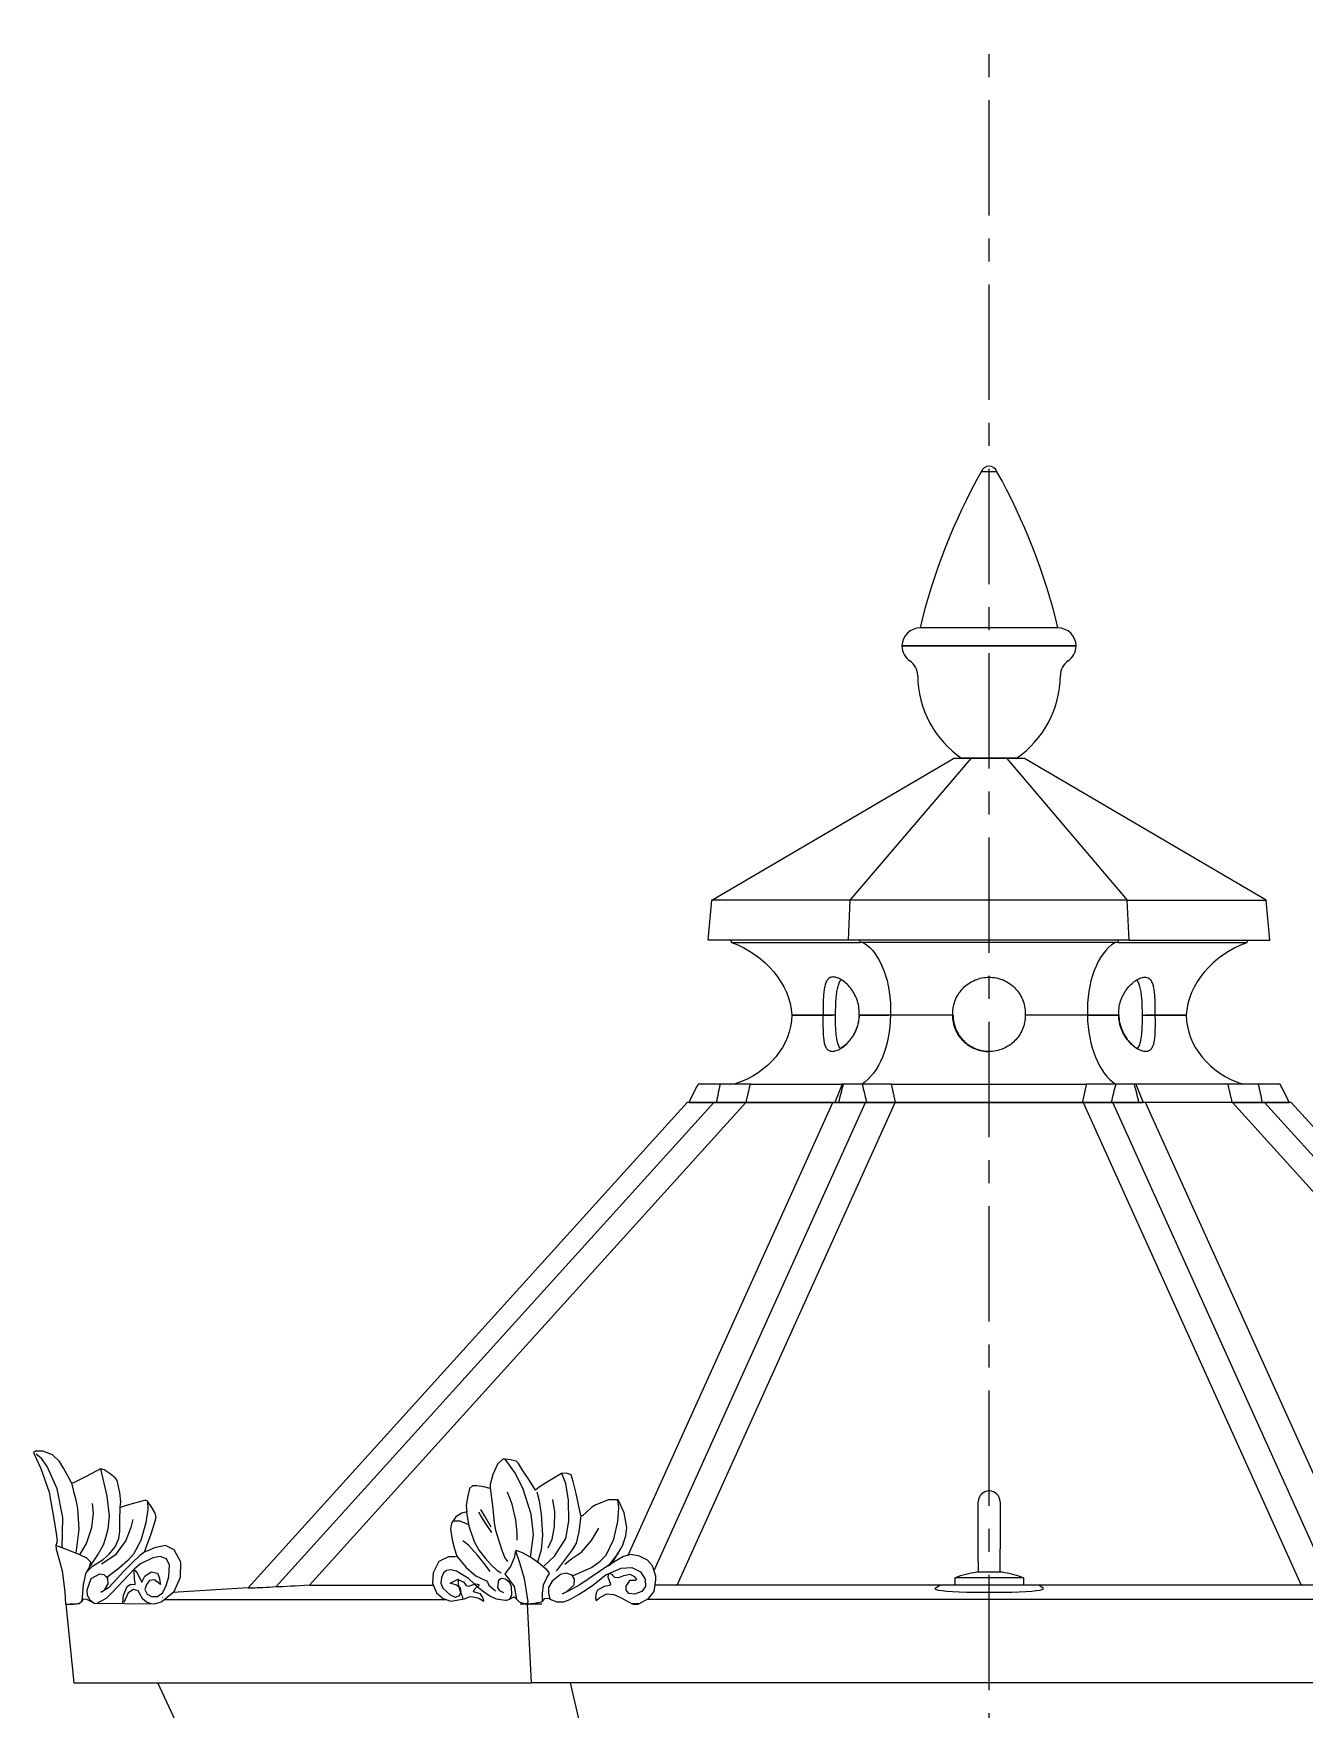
# Model space of a CAD drawing. Header units: millimetres. Extents: x 0 to 13338, y 0 to 11580.
# Drawn here: x 2555.2 to 2905.5, y 4841.3 to 5303.1 of the extents above; entities that cross this region are included whole.
import ezdxf

# ---------------------------------------------------------------- set-up
doc = ezdxf.new("R2010")
doc.units = ezdxf.units.MM
doc.linetypes.add('CENTER', pattern=[50.8, 31.75, -6.35, 6.35, -6.35])
doc.layers.add('axes', color=40, linetype='CENTER')
doc.layers.add('dwgmodels.com', color=250, linetype='Continuous')

# ---------------------------------------------------------------- blocks, each defined once
blk = doc.blocks.new('Public Light 8_side_dwgmodels.com')
at = {"color": 0, "extrusion": (-1, 6.12303e-17, 0)}
for p, q in [((-0.04, 4471.57), (-2.23, 4471.57)), ((2.15, 4471.57), (-0.04, 4471.57)), ((-0.04, 4428.52), (-19.04, 4428.52)), ((18.96, 4428.52), (-0.04, 4428.52)), ((-0.04, 4423.59), (-24.04, 4423.59)), ((-0.04, 4423.52), (-24.04, 4423.52)), ((23.96, 4423.59), (-0.04, 4423.59)), ((23.96, 4423.52), (-0.04, 4423.52)), ((-76.41, 4353.52), (-9.86, 4392.52)), ((-38.3, 4353.52), (-4.96, 4392.52)), ((-4.96, 4392.52), (-9.86, 4392.52)), ((-0.04, 4392.59), (-7.54, 4392.59)), ((-7.54, 4392.52), (-7.54, 4392.59)), ((4.86, 4392.52), (-4.96, 4392.52)), ((7.46, 4392.59), (-0.04, 4392.59)), ((4.86, 4392.52), (38.07, 4353.52)), ((9.77, 4392.52), (4.86, 4392.52)), ((7.45, 4392.52), (7.46, 4392.59)), ((76.32, 4353.52), (9.77, 4392.52)), ((-77.41, 4342.52), (-76.41, 4353.52)), ((-38.3, 4353.52), (-76.41, 4353.52)), ((-38.8, 4342.52), (-38.3, 4353.52)), ((38.07, 4353.52), (-38.3, 4353.52)), ((38.57, 4342.52), (38.07, 4353.52)), ((38.07, 4353.52), (76.32, 4353.52)), ((77.32, 4342.52), (76.32, 4353.52)), ((-38.8, 4342.52), (-77.41, 4342.52)), ((-71.26, 4342.52), (-71.05, 4341.83)), ((-71.05, 4341.83), (-35.55, 4341.83)), ((38.57, 4342.52), (-38.8, 4342.52)), ((-35.55, 4341.83), (-35.65, 4342.52)), ((35.47, 4341.83), (-35.55, 4341.83)), ((35.57, 4342.52), (35.47, 4341.83)), ((35.47, 4341.83), (70.97, 4341.83)), ((38.57, 4342.52), (77.32, 4342.52)), ((71.18, 4342.52), (70.97, 4341.83)), ((-10.03, 4321.78), (-27.75, 4321.78)), ((-10.05, 4321.78), (-27.19, 4321.78)), ((-9.95, 4321.78), (-10.05, 4321.78)), ((-10.05, 4321.78), (-10.05, 4321.78)), ((-9.95, 4321.78), (-9.95, 4321.78)), ((27.08, 4321.78), (9.95, 4321.78)), ((27.67, 4321.78), (9.95, 4321.78)), ((27.08, 4321.78), (35.67, 4321.78)), ((35.74, 4321.78), (27.67, 4321.78)), ((35.67, 4321.78), (35.74, 4321.78)), ((42.22, 4321.78), (45.69, 4321.78)), ((46.52, 4321.78), (43.06, 4321.78)), ((45.69, 4321.78), (54.27, 4321.78)), ((54.27, 4321.78), (46.52, 4321.78)), ((-74.19, 4302.78), (-80.18, 4302.78)), ((-65.83, 4302.78), (-74.19, 4302.78)), ((-65.83, 4302.78), (-40.53, 4302.78)), ((-40.53, 4302.78), (-42.55, 4297.78)), ((-40.17, 4302.78), (-40.53, 4302.78)), ((-35.01, 4302.78), (-40.17, 4302.78)), ((-26.93, 4302.78), (-35.01, 4302.78)), ((-26.93, 4302.78), (26.79, 4302.78)), ((34.86, 4302.78), (26.79, 4302.78)), ((40.01, 4302.78), (34.86, 4302.78)), ((40.38, 4302.78), (40.01, 4302.78)), ((65.82, 4302.78), (40.38, 4302.78)), ((40.38, 4302.78), (42.4, 4297.78)), ((74.18, 4302.78), (65.82, 4302.78)), ((80.18, 4302.78), (74.18, 4302.78)), ((-204.21, 4164.01), (-83.27, 4297.77)), ((-196.56, 4164.34), (-75.9, 4297.77)), ((-187.32, 4164.77), (-67.06, 4297.77)), ((-99.51, 4172.95), (-43.08, 4297.77)), ((-92.38, 4168.77), (-34.06, 4297.77)), ((-86, 4164.77), (-25.87, 4297.77)), ((-83.07, 4297.77), (-83.27, 4297.77)), ((-75.9, 4297.77), (-83.07, 4297.77)), ((-82.71, 4297.78), (-75.22, 4297.78)), ((-75.9, 4297.77), (-75.9, 4297.77)), ((-67.06, 4297.77), (-75.9, 4297.77)), ((-75.22, 4297.78), (-67.02, 4297.78)), ((-43.08, 4297.77), (-67.06, 4297.77)), ((-67.02, 4297.78), (-42.55, 4297.78)), ((-42.18, 4297.77), (-43.08, 4297.77)), ((-42.55, 4297.78), (-41.43, 4297.78)), ((-40.89, 4297.77), (-42.18, 4297.77)), ((-41.43, 4297.78), (-33.78, 4297.78)), ((-34.06, 4297.77), (-40.89, 4297.77)), ((-25.87, 4297.77), (-34.06, 4297.77)), ((-34.06, 4297.77), (-34.06, 4297.77)), ((-33.78, 4297.78), (-25.83, 4297.78)), ((25.87, 4297.77), (-25.87, 4297.77)), ((-25.83, 4297.78), (25.69, 4297.78)), ((25.69, 4297.78), (33.63, 4297.78)), ((34.05, 4297.77), (25.87, 4297.77)), ((25.87, 4297.77), (86, 4164.77)), ((33.63, 4297.78), (41.27, 4297.78)), ((92.37, 4168.77), (34.05, 4297.77)), ((40.89, 4297.77), (34.05, 4297.77)), ((42.18, 4297.77), (40.89, 4297.77)), ((41.27, 4297.78), (42.4, 4297.78)), ((43.07, 4297.77), (42.18, 4297.77)), ((67, 4297.78), (42.4, 4297.78)), ((67.06, 4297.77), (43.07, 4297.77)), ((99.51, 4172.95), (43.07, 4297.77)), ((67, 4297.78), (75.2, 4297.78)), ((75.9, 4297.77), (67.06, 4297.77)), ((67.06, 4297.77), (187.32, 4164.77)), ((75.2, 4297.78), (82.71, 4297.78)), ((83.07, 4297.77), (75.9, 4297.77)), ((196.55, 4164.34), (75.9, 4297.77)), ((83.27, 4297.77), (83.07, 4297.77)), ((204.21, 4164.01), (83.27, 4297.77)), ((-3, 4174.7), (-3, 4187.72)), ((3, 4187.72), (3, 4174.7)), ((-3, 4171.23), (-3, 4174.7)), ((-3, 4171.23), (-3, 4168.28)), ((3, 4171.23), (3, 4174.7)), ((3, 4168.28), (3, 4171.23)), ((0, 4166.77), (-9.5, 4166.77)), ((-9.5, 4166.77), (-9.5, 4164.77)), ((0, 4168.28), (-3.53, 4168.28)), ((3.53, 4168.28), (0, 4168.28)), ((9.5, 4166.77), (0, 4166.77)), ((9.5, 4166.77), (9.5, 4164.77)), ((-204.21, 4164.01), (-225.04, 4162.67)), ((-204.21, 4164.01), (-204.02, 4164.01)), ((-204.02, 4164.01), (-203.01, 4164.01)), ((-187.32, 4164.77), (-153.24, 4164.77)), ((-13.64, 4164.77), (-92.09, 4164.77)), ((-14.88, 4163.9), (-13.64, 4164.77)), ((13.64, 4164.77), (-13.64, 4164.77)), ((-6.22, 4162.77), (6.22, 4162.77)), ((14.88, 4163.9), (13.64, 4164.77)), ((92.08, 4164.77), (13.64, 4164.77)), ((-254.61, 4159.51), (-252.58, 4159.51)), ((-254.49, 4159.51), (-252.3, 4137.77)), ((-252.58, 4159.51), (-252.5, 4159.51)), ((-227.38, 4160.77), (-149.79, 4160.77)), ((-126.15, 4137.77), (-127.24, 4159.51)), ((94.37, 4160.77), (-94.37, 4160.77)), ((-252.3, 4137.77), (-126.15, 4137.77)), ((-222.38, 4123.17), (-229.1, 4137.77)), ((126.15, 4137.77), (-126.15, 4137.77)), ((-115.45, 4137.77), (-112.09, 4123.17))]:
    blk.add_line(p, q, dxfattribs=at)
at = {"color": 0, "extrusion": (0.999999, -0.00141, 0)}
for p, q in [((-45.8, 4321.84), (-54.38, 4321.85)), ((-54.38, 4321.85), (-46.63, 4321.84)), ((-46.63, 4321.84), (-43.17, 4321.84)), ((-42.33, 4321.84), (-45.8, 4321.84)), ((-35.78, 4321.83), (-35.85, 4321.83)), ((-35.85, 4321.83), (-27.78, 4321.81)), ((-27.19, 4321.81), (-35.78, 4321.83))]:
    blk.add_line(p, q, dxfattribs=at)
at = {"color": 0}
for p, q in [((-262.82, 4201.68), (-263.4, 4201.29)), ((-263.4, 4201.29), (-262.56, 4199.48)), ((-260.87, 4201.62), (-262.82, 4201.68)), ((-261.2, 4199.61), (-262.69, 4200.84)), ((-262.56, 4199.48), (-261.39, 4196.88)), ((-259.64, 4197.46), (-261.2, 4199.61)), ((-258.21, 4200.65), (-260.87, 4201.62)), ((-256.26, 4198.83), (-258.21, 4200.65)), ((-255.16, 4197.01), (-256.26, 4198.83)), ((-134.06, 4199.44), (-135.55, 4198.08)), ((-133.41, 4199.44), (-134.06, 4199.44)), ((-130.75, 4195.74), (-133.41, 4199.44)), ((-131.92, 4199.25), (-133.41, 4199.44)), ((-130.42, 4198.86), (-131.92, 4199.25)), ((-129.71, 4198.27), (-130.42, 4198.86)), ((-261.39, 4196.88), (-259.12, 4190.39)), ((-256.91, 4191.23), (-259.64, 4197.46)), ((-253.8, 4194.48), (-255.16, 4197.01)), ((-252.95, 4192.92), (-253.8, 4194.48)), ((-248.86, 4194.67), (-251.65, 4193.31)), ((-244.97, 4196.75), (-248.86, 4194.67)), ((-244.97, 4196.75), (-243.21, 4189.22)), ((-244.9, 4196.75), (-244.97, 4196.75)), ((-243.93, 4196.49), (-244.9, 4196.75)), ((-242.3, 4195.45), (-243.93, 4196.49)), ((-240.88, 4194.28), (-242.3, 4195.45)), ((-240.36, 4193.57), (-240.88, 4194.28)), ((-136.79, 4195.22), (-137.5, 4192.5)), ((-135.55, 4198.08), (-136.79, 4195.22)), ((-128.54, 4191.46), (-130.75, 4195.74)), ((-128.67, 4196.46), (-129.71, 4198.27)), ((-126.72, 4193.6), (-128.67, 4196.46)), ((-117.89, 4195.48), (-122.05, 4193.02)), ((-117.76, 4195.48), (-117.89, 4195.48)), ((-116.53, 4195.61), (-117.76, 4195.48)), ((-116.72, 4192.76), (-117.76, 4195.48)), ((-115.23, 4195.09), (-116.53, 4195.61)), ((-114.65, 4193.27), (-115.23, 4195.09)), ((-259.12, 4190.39), (-258.6, 4187.73)), ((-255.29, 4183.38), (-256.91, 4191.23)), ((-252.95, 4192.92), (-252.37, 4190.58)), ((-252.69, 4192.79), (-252.95, 4192.92)), ((-251.65, 4193.31), (-252.69, 4192.79)), ((-252.37, 4190.58), (-251.85, 4188.57)), ((-243.21, 4189.22), (-242.56, 4183.7)), ((-239.64, 4190.26), (-240.36, 4193.57)), ((-239.38, 4187.73), (-239.64, 4190.26)), ((-143.21, 4191.33), (-143.8, 4188.92)), ((-142.37, 4192.11), (-143.21, 4191.33)), ((-141.2, 4192.11), (-142.37, 4192.11)), ((-139.32, 4191.78), (-141.2, 4192.11)), ((-137.56, 4191.33), (-139.32, 4191.78)), ((-137.5, 4192.5), (-137.56, 4191.59)), ((-137.56, 4191.59), (-136.85, 4185.87)), ((-137.56, 4191.59), (-137.56, 4191.33)), ((-131.46, 4187.04), (-132.76, 4190.35)), ((-126.2, 4184.25), (-128.54, 4191.46)), ((-125.03, 4190.87), (-126.72, 4193.6)), ((-124.06, 4191.72), (-125.03, 4190.87)), ((-124.71, 4190.42), (-124.06, 4187.95)), ((-122.05, 4193.02), (-124.06, 4191.72)), ((-115.94, 4188.15), (-116.72, 4192.76)), ((-113.8, 4190.03), (-114.65, 4193.27)), ((-112.57, 4183.93), (-113.8, 4190.03)), ((-258.6, 4187.73), (-257.76, 4182.99)), ((-251.85, 4188.57), (-251.26, 4185.84)), ((-251.26, 4185.84), (-250.94, 4180.13)), ((-247.37, 4180.65), (-246.85, 4184.61)), ((-246.85, 4184.61), (-247.11, 4187.21)), ((-239.64, 4182.53), (-239.51, 4186.17)), ((-239.51, 4186.23), (-239.38, 4187.73)), ((-238.93, 4186.3), (-239.51, 4186.17)), ((-239.51, 4186.17), (-239.51, 4186.23)), ((-237.24, 4186.82), (-238.93, 4186.3)), ((-232.56, 4188.18), (-237.24, 4186.82)), ((-231.98, 4187.86), (-232.56, 4188.18)), ((-231.92, 4185.65), (-232.43, 4181.88)), ((-231.98, 4187.86), (-231.92, 4185.65)), ((-230.81, 4186.17), (-231.98, 4187.86)), ((-229.9, 4184.54), (-230.81, 4186.17)), ((-229.58, 4183.44), (-229.9, 4184.54)), ((-145.36, 4184.57), (-147.04, 4183.54)), ((-144.25, 4184.83), (-145.36, 4184.57)), ((-144.06, 4184.83), (-144.25, 4184.83)), ((-143.8, 4188.92), (-144.12, 4186.59)), ((-144.12, 4186.59), (-143.93, 4184.96)), ((-143.93, 4184.96), (-144.06, 4184.83)), ((-144.06, 4184.83), (-143.47, 4181.46)), ((-140.16, 4184.06), (-140.62, 4184.83)), ((-138.99, 4183.73), (-140.1, 4185.55)), ((-136.85, 4185.87), (-136.4, 4181.91)), ((-130.49, 4182.63), (-131.46, 4187.04)), ((-124.06, 4187.95), (-123.48, 4184.32)), ((-119.71, 4184.9), (-120.23, 4188.34)), ((-119.78, 4180.87), (-119.71, 4184.9)), ((-115.88, 4182.37), (-115.94, 4188.15)), ((-111.08, 4184.77), (-112.11, 4183.86)), ((-109.52, 4186.2), (-111.08, 4184.77)), ((-108.41, 4186.91), (-109.52, 4186.2)), ((-104.97, 4188.28), (-108.41, 4186.91)), ((-102.38, 4188.28), (-104.97, 4188.28)), ((-102.05, 4186.07), (-102.38, 4188.28)), ((-102.25, 4188.28), (-102.38, 4188.28)), ((-102.31, 4182.24), (-102.05, 4186.07)), ((-100.62, 4184.64), (-102.25, 4188.28)), ((-99.91, 4180.61), (-100.62, 4184.64)), ((-257.76, 4182.99), (-257.17, 4178.96)), ((-255.55, 4175.06), (-255.29, 4183.38)), ((-250.94, 4180.13), (-251.72, 4173.57)), ((-248.8, 4176.17), (-247.37, 4180.65)), ((-242.89, 4180.19), (-243.54, 4177.73)), ((-242.56, 4183.7), (-242.89, 4180.19)), ((-239.58, 4179.48), (-239.64, 4182.53)), ((-236.59, 4180.65), (-237.95, 4177.08)), ((-236.01, 4182.86), (-236.59, 4180.65)), ((-232.43, 4181.88), (-233.8, 4177.08)), ((-230.94, 4178.9), (-229.97, 4182.08)), ((-229.97, 4182.08), (-229.58, 4183.44)), ((-148.21, 4181.78), (-148.47, 4180.16)), ((-148.47, 4180.16), (-148.02, 4177.24)), ((-147.04, 4183.54), (-148.21, 4181.78)), ((-147.43, 4182.43), (-145.94, 4182.43)), ((-145.94, 4182.43), (-143.47, 4181.46)), ((-143.47, 4181.46), (-143.02, 4179.9)), ((-138.99, 4182.11), (-140.16, 4184.06)), ((-137.31, 4180.74), (-138.99, 4183.73)), ((-137.11, 4179.25), (-138.99, 4182.11)), ((-136.4, 4181.91), (-136.07, 4179.9)), ((-130.1, 4179.19), (-130.49, 4182.63)), ((-125.62, 4178.73), (-126.2, 4184.25)), ((-123.48, 4184.32), (-123.09, 4178.47)), ((-120.49, 4177.43), (-119.78, 4180.87)), ((-116.72, 4177.63), (-115.88, 4182.37)), ((-112.57, 4183.93), (-113.09, 4179.38)), ((-112.11, 4183.86), (-112.57, 4183.93)), ((-109.58, 4177.04), (-107.57, 4180.48)), ((-103.48, 4177.37), (-102.31, 4182.24)), ((-100.17, 4178.28), (-99.91, 4180.61)), ((-256.91, 4176.88), (-257.24, 4175.65)), ((-255.55, 4175.06), (-257.24, 4175.65)), ((-257.24, 4175.65), (-257.17, 4174.68)), ((-257.17, 4178.96), (-256.91, 4176.88)), ((-250.61, 4173.05), (-248.8, 4176.17)), ((-244.25, 4175.78), (-245.61, 4173.38)), ((-243.54, 4177.73), (-244.25, 4175.78)), ((-242.56, 4173.25), (-240.94, 4175.32)), ((-240.94, 4175.32), (-239.9, 4177.6)), ((-237.95, 4177.08), (-240.88, 4172.99)), ((-239.9, 4177.6), (-239.58, 4179.48)), ((-233.8, 4177.08), (-235.81, 4173.31)), ((-232.76, 4174.09), (-232.18, 4175.65)), ((-232.18, 4175.65), (-230.94, 4178.9)), ((-226.98, 4175.65), (-230.1, 4175.06)), ((-224.64, 4174.48), (-226.98, 4175.65)), ((-148.02, 4177.24), (-147.37, 4174.71)), ((-143.54, 4175.74), (-145.03, 4176.98)), ((-141.07, 4172.95), (-143.54, 4175.74)), ((-143.02, 4179.9), (-141.85, 4176.59)), ((-141.85, 4176.59), (-140.55, 4174.25)), ((-136.07, 4179.9), (-135.1, 4176.65)), ((-135.1, 4176.65), (-134.19, 4174.12)), ((-130.1, 4177.17), (-130.1, 4179.19)), ((-126.4, 4172.43), (-125.62, 4178.73)), ((-123.09, 4178.47), (-123.48, 4174.45)), ((-121.53, 4174.97), (-120.49, 4177.43)), ((-119.78, 4172.76), (-116.72, 4177.63)), ((-113.87, 4176.33), (-114.91, 4174.45)), ((-113.09, 4179.38), (-113.87, 4176.33)), ((-112.37, 4173.86), (-109.58, 4177.04)), ((-105.56, 4172.95), (-103.48, 4177.37)), ((-101.01, 4175.87), (-102.38, 4173.41)), ((-101.53, 4174.77), (-101.01, 4175.87)), ((-101.01, 4175.87), (-100.17, 4178.28)), ((-257.17, 4174.68), (-256.52, 4172.34)), ((-256.52, 4172.34), (-255.55, 4168.64)), ((-251.72, 4173.57), (-255.55, 4175.06)), ((-250.61, 4173.05), (-251.72, 4173.57)), ((-248.67, 4172.21), (-250.61, 4173.05)), ((-247.63, 4171.04), (-248.67, 4172.21)), ((-245.61, 4173.38), (-247.95, 4169.81)), ((-247.95, 4169.81), (-247.63, 4171.04)), ((-247.11, 4169.94), (-244.25, 4171.82)), ((-240.88, 4172.99), (-244.64, 4170.52)), ((-244.25, 4171.82), (-242.56, 4173.25)), ((-237.43, 4171.56), (-239.71, 4169.48)), ((-236.2, 4170.84), (-238.73, 4168.44)), ((-235.81, 4173.31), (-237.43, 4171.56)), ((-234.06, 4172.86), (-236.2, 4170.84)), ((-232.69, 4173.9), (-234.06, 4172.86)), ((-230.55, 4172.27), (-233.93, 4170.58)), ((-232.69, 4173.9), (-232.76, 4174.09)), ((-232.24, 4174.09), (-232.69, 4173.9)), ((-232.18, 4174.09), (-232.24, 4174.09)), ((-230.1, 4175.06), (-232.18, 4174.09)), ((-228.54, 4172.6), (-230.55, 4172.27)), ((-226.79, 4171.95), (-228.54, 4172.6)), ((-225.88, 4170.26), (-226.79, 4171.95)), ((-222.83, 4171.04), (-224.64, 4174.48)), ((-222.89, 4166.95), (-222.83, 4171.04)), ((-151.65, 4171.27), (-153.21, 4168.15)), ((-149.06, 4172.56), (-151.65, 4171.27)), ((-147.24, 4172.56), (-149.06, 4172.56)), ((-147.37, 4174.71), (-146.78, 4173.02)), ((-146.72, 4172.63), (-147.24, 4172.56)), ((-146.78, 4173.02), (-146.72, 4172.95)), ((-146.78, 4173.02), (-146.72, 4172.69)), ((-146.72, 4172.95), (-146.72, 4172.69)), ((-146.72, 4172.69), (-145.88, 4171.72)), ((-146.72, 4172.69), (-146.72, 4172.63)), ((-145.88, 4171.72), (-144.19, 4169.64)), ((-138.86, 4170.23), (-141.07, 4172.95)), ((-140.55, 4174.25), (-138.8, 4172.04)), ((-138.8, 4172.04), (-137.31, 4170.36)), ((-134.19, 4174.12), (-133.47, 4172.3)), ((-133.47, 4172.3), (-132.76, 4171.27)), ((-130.94, 4172.3), (-131.92, 4169.9)), ((-130.68, 4173.73), (-130.94, 4172.3)), ((-130.55, 4174.19), (-130.68, 4173.73)), ((-130.42, 4174.25), (-130.55, 4174.19)), ((-130.55, 4174.19), (-129.45, 4171.01)), ((-128.61, 4173.67), (-130.42, 4174.25)), ((-129.45, 4171.01), (-128.15, 4166.53)), ((-126.4, 4172.43), (-128.61, 4173.67)), ((-124.51, 4171.07), (-126.4, 4172.43)), ((-123.48, 4174.45), (-124.51, 4171.07)), ((-124.19, 4170.88), (-124.51, 4171.07)), ((-121.92, 4168.93), (-124.19, 4170.88)), ((-122.7, 4170.1), (-119.78, 4172.76)), ((-114.91, 4174.45), (-119.39, 4168.6)), ((-116.92, 4170.49), (-115.04, 4172.04)), ((-115.04, 4172.04), (-113.41, 4173.15)), ((-113.41, 4173.15), (-112.37, 4173.86)), ((-109.65, 4169.64), (-107.18, 4171.33)), ((-107.18, 4171.33), (-105.56, 4172.95)), ((-103.87, 4170.75), (-104.97, 4169.97)), ((-102.38, 4173.41), (-104.52, 4170.62)), ((-103.87, 4170.75), (-102.38, 4173.41)), ((-100.75, 4172.63), (-103.87, 4170.75)), ((-102.38, 4173.41), (-101.53, 4174.77)), ((-98.74, 4173.15), (-100.75, 4172.63)), ((-96.4, 4172.69), (-98.74, 4173.15)), ((-94.19, 4171.65), (-96.4, 4172.69)), ((-92.77, 4170.1), (-94.19, 4171.65)), ((-255.55, 4168.64), (-254.77, 4162.86)), ((-249.64, 4164.94), (-248.86, 4168.18)), ((-248.86, 4168.18), (-247.11, 4169.94)), ((-248.08, 4169.61), (-248.86, 4168.18)), ((-247.56, 4166.49), (-248.67, 4163.38)), ((-247.95, 4169.81), (-248.08, 4169.61)), ((-245.23, 4167.79), (-247.56, 4166.49)), ((-243.93, 4167.53), (-245.23, 4167.79)), ((-243.21, 4166.88), (-243.93, 4167.53)), ((-241.72, 4167.92), (-243.21, 4166.88)), ((-243.21, 4166.88), (-243.02, 4166.56)), ((-243.02, 4166.56), (-242.95, 4165.13)), ((-240.23, 4166.69), (-242.69, 4164.03)), ((-239.71, 4169.48), (-241.72, 4167.92)), ((-238.73, 4168.44), (-240.23, 4166.69)), ((-235.68, 4169.09), (-238.67, 4165.91)), ((-233.93, 4170.58), (-235.68, 4169.09)), ((-235.68, 4168.77), (-235.49, 4168.9)), ((-235.55, 4166.49), (-235.68, 4168.77)), ((-235.42, 4165.26), (-235.55, 4166.49)), ((-235.49, 4168.9), (-234.9, 4168.18)), ((-234.9, 4168.18), (-233.54, 4165.59)), ((-233.54, 4165.59), (-232.69, 4167.21)), ((-232.69, 4167.21), (-230.94, 4168.38)), ((-230.03, 4166.23), (-231.4, 4166.04)), ((-230.94, 4168.38), (-229.25, 4167.99)), ((-228.41, 4164.87), (-230.03, 4166.23)), ((-229.25, 4167.99), (-228.73, 4166.82)), ((-228.73, 4166.82), (-228.41, 4164.87)), ((-226.92, 4164.35), (-226.4, 4166.1)), ((-226.4, 4166.1), (-226.07, 4167.14)), ((-226.07, 4167.14), (-225.88, 4170.26)), ((-224.64, 4162.99), (-222.89, 4166.95)), ((-153.21, 4168.15), (-153.47, 4165.29)), ((-150.94, 4166.85), (-151.13, 4165.29)), ((-150.42, 4168.15), (-150.94, 4166.85)), ((-149.58, 4168.8), (-150.42, 4168.15)), ((-148.41, 4168.99), (-149.58, 4168.8)), ((-148.54, 4165.29), (-146.52, 4166.33)), ((-146.78, 4168.6), (-148.41, 4168.99)), ((-143.54, 4166.59), (-146.78, 4168.6)), ((-146.52, 4166.33), (-144.9, 4165.68)), ((-144.19, 4169.64), (-141.46, 4167.3)), ((-141.85, 4164.97), (-143.54, 4166.59)), ((-141.46, 4167.3), (-138.54, 4165.94)), ((-137.56, 4168.47), (-138.86, 4170.23)), ((-137.31, 4170.36), (-135.62, 4168.8)), ((-135.62, 4168.8), (-134.51, 4168.15)), ((-135.42, 4164.12), (-135.16, 4166.2)), ((-135.16, 4166.2), (-134.38, 4166.66)), ((-134.38, 4166.66), (-133.34, 4166.46)), ((-131.92, 4169.9), (-133.47, 4167.89)), ((-133.47, 4167.89), (-130.94, 4164.38)), ((-133.34, 4166.46), (-132.31, 4165.68)), ((-128.15, 4166.53), (-127.18, 4160.16)), ((-122.83, 4164.84), (-121.92, 4166.79)), ((-121.33, 4168.28), (-121.92, 4168.93)), ((-121.92, 4166.79), (-121.2, 4167.95)), ((-121.2, 4167.95), (-121.33, 4168.28)), ((-118.15, 4167.69), (-120.49, 4165.81)), ((-116.59, 4168.02), (-118.15, 4167.69)), ((-115.17, 4167.56), (-116.59, 4168.02)), ((-114.84, 4167.3), (-115.17, 4167.56)), ((-114.84, 4167.3), (-109.65, 4169.64)), ((-114.32, 4166.4), (-114.84, 4167.3)), ((-114.39, 4164.84), (-114.32, 4166.4)), ((-104.84, 4170.23), (-112.83, 4164.84)), ((-109.26, 4164.77), (-105.62, 4167.56)), ((-105.62, 4167.56), (-105.04, 4167.89)), ((-104.97, 4167.82), (-105.1, 4166.98)), ((-105.1, 4166.98), (-104.39, 4164.97)), ((-105.04, 4167.89), (-101.47, 4169.45)), ((-104.97, 4169.97), (-104.84, 4170.23)), ((-104.39, 4167.95), (-104.97, 4167.82)), ((-104.52, 4170.62), (-104.84, 4170.23)), ((-103.74, 4167.43), (-104.39, 4167.95)), ((-103.15, 4166.85), (-103.74, 4167.43)), ((-102.18, 4166.72), (-103.15, 4166.85)), ((-100.75, 4167.3), (-102.18, 4166.72)), ((-101.47, 4169.45), (-98.54, 4169.64)), ((-98.93, 4167.63), (-100.75, 4167.3)), ((-100.1, 4164.45), (-98.93, 4166.14)), ((-97.7, 4166.98), (-98.93, 4167.63)), ((-98.93, 4166.14), (-97.44, 4166.14)), ((-98.54, 4169.64), (-96.14, 4168.41)), ((-97.12, 4166.27), (-97.7, 4166.98)), ((-97.44, 4166.14), (-97.12, 4166.27)), ((-96.14, 4168.41), (-94.84, 4166.4)), ((-94.84, 4166.4), (-94.71, 4164.38)), ((-91.92, 4167.24), (-92.77, 4170.1)), ((-92.38, 4162.95), (-91.86, 4166.2)), ((-91.86, 4166.2), (-91.92, 4167.24)), ((-254.77, 4162.86), (-254.61, 4159.51)), ((-249.96, 4160.33), (-249.64, 4164.94)), ((-248.67, 4163.38), (-248.6, 4161.95)), ((-248.6, 4161.95), (-247.89, 4160.72)), ((-242.69, 4164.03), (-244.84, 4162.73)), ((-242.95, 4165.13), (-243.86, 4163.51)), ((-242.76, 4161.69), (-243.28, 4161.17)), ((-241.78, 4162.6), (-242.76, 4161.69)), ((-238.67, 4165.91), (-241.78, 4162.6)), ((-238.8, 4159.87), (-238.6, 4162.01)), ((-238.6, 4162.01), (-237.56, 4164.35)), ((-237.3, 4162.6), (-238.47, 4159.94)), ((-237.56, 4164.35), (-236.65, 4165)), ((-235.81, 4163.51), (-237.3, 4162.6)), ((-236.65, 4165), (-235.42, 4164.87)), ((-234.58, 4163.18), (-235.81, 4163.51)), ((-235.42, 4164.87), (-235.42, 4165.26)), ((-233.99, 4162.14), (-234.58, 4163.18)), ((-233.41, 4160.98), (-233.99, 4162.14)), ((-232.3, 4164.94), (-232.69, 4163.51)), ((-232.69, 4163.51), (-232.11, 4162.27)), ((-231.4, 4166.04), (-232.3, 4164.94)), ((-232.11, 4162.27), (-230.88, 4161.63)), ((-230.88, 4161.63), (-229.25, 4161.63)), ((-229.25, 4161.63), (-227.89, 4162.6)), ((-228.08, 4160.2), (-224.64, 4162.99)), ((-227.89, 4162.6), (-226.92, 4164.35)), ((-153.47, 4165.29), (-152.3, 4162.63)), ((-152.3, 4162.63), (-150.49, 4161.01)), ((-151.13, 4165.29), (-150.55, 4163.93)), ((-150.55, 4163.93), (-148.6, 4162.05)), ((-148.6, 4162.05), (-147.17, 4161.46)), ((-146.78, 4164.77), (-148.54, 4165.29)), ((-147.17, 4161.46), (-146.07, 4161.79)), ((-145.75, 4163.86), (-146.78, 4164.77)), ((-146.07, 4161.79), (-145.55, 4162.82)), ((-145.55, 4162.82), (-145.75, 4163.86)), ((-144.9, 4165.68), (-144.12, 4164.64)), ((-144.64, 4160.94), (-143.34, 4161.53)), ((-144.12, 4164.64), (-143.54, 4164.45)), ((-143.54, 4164.45), (-141.85, 4164.97)), ((-143.34, 4161.53), (-142.56, 4161.59)), ((-142.56, 4161.59), (-140.62, 4161.14)), ((-142.11, 4162.89), (-141.98, 4163.47)), ((-141.2, 4162.63), (-142.11, 4162.89)), ((-141.98, 4163.47), (-141.14, 4164.32)), ((-141.46, 4164.97), (-141.85, 4164.97)), ((-141.85, 4164.97), (-141.14, 4164.32)), ((-140.55, 4164.84), (-141.46, 4164.97)), ((-140.16, 4162.31), (-141.2, 4162.63)), ((-141.14, 4164.32), (-140.55, 4164.64)), ((-141.14, 4164.32), (-139.77, 4163.28)), ((-140.55, 4164.64), (-140.55, 4164.84)), ((-139.45, 4161.14), (-140.16, 4162.31)), ((-139.77, 4163.28), (-137.63, 4161.79)), ((-138.54, 4165.94), (-138.28, 4165.55)), ((-138.28, 4165.55), (-137.95, 4164.71)), ((-137.95, 4164.71), (-136.07, 4163.15)), ((-137.63, 4161.79), (-135.88, 4160.94)), ((-134.9, 4163.15), (-135.42, 4164.12)), ((-133.73, 4162.57), (-134.9, 4163.15)), ((-132.31, 4165.68), (-131.79, 4164.45)), ((-131.66, 4161.85), (-132.18, 4160.88)), ((-131.79, 4164.45), (-131.66, 4161.85)), ((-131.72, 4161.14), (-130.88, 4161.53)), ((-130.94, 4164.38), (-130.29, 4160.88)), ((-130.88, 4161.53), (-130.29, 4160.88)), ((-123.15, 4162.44), (-122.83, 4164.84)), ((-123.15, 4160.29), (-123.15, 4162.44)), ((-120.49, 4165.81), (-121.46, 4164.12)), ((-121.46, 4164.12), (-121.46, 4162.5)), ((-121.46, 4162.5), (-121.07, 4160.88)), ((-115.88, 4163.21), (-117.63, 4162.37)), ((-117.63, 4162.37), (-116.4, 4163.02)), ((-116.4, 4163.02), (-114.39, 4164.84)), ((-112.83, 4164.84), (-115.88, 4163.21)), ((-115.62, 4160.81), (-113.02, 4162.24)), ((-113.02, 4162.24), (-110.69, 4163.73)), ((-110.69, 4163.73), (-109.26, 4164.77)), ((-108.35, 4162.57), (-108.54, 4161.33)), ((-107.96, 4163.34), (-108.35, 4162.57)), ((-106.14, 4164.38), (-107.96, 4163.34)), ((-107.31, 4161.33), (-105.43, 4162.31)), ((-104.65, 4164.64), (-106.14, 4164.38)), ((-105.43, 4162.31), (-103.41, 4162.11)), ((-104.39, 4164.97), (-104.65, 4164.64)), ((-103.41, 4162.11), (-101.4, 4161.27)), ((-100.1, 4163.34), (-100.1, 4164.45)), ((-99.32, 4162.44), (-100.1, 4163.34)), ((-97.77, 4162.24), (-99.32, 4162.44)), ((-95.75, 4162.95), (-97.77, 4162.24)), ((-94.71, 4164.38), (-95.75, 4162.95)), ((-93.93, 4161.01), (-92.38, 4162.95)), ((-254.61, 4159.51), (-253.38, 4159.51)), ((-252.08, 4159.51), (-253.38, 4159.51)), ((-252.08, 4159.51), (-250.78, 4159.64)), ((-251.76, 4159.51), (-252.08, 4159.51)), ((-250.78, 4159.64), (-251.76, 4159.51)), ((-250.78, 4159.64), (-250.07, 4160.36)), ((-250.07, 4160.36), (-249.92, 4160.42)), ((-249.7, 4160.85), (-249.96, 4160.33)), ((-248.67, 4160.78), (-249.7, 4160.85)), ((-246.65, 4159.81), (-248.67, 4160.78)), ((-247.89, 4160.72), (-246.65, 4159.81)), ((-246.65, 4159.81), (-229.97, 4159.61)), ((-244.77, 4160.33), (-245.74, 4159.87)), ((-243.28, 4161.17), (-244.77, 4160.33)), ((-232.24, 4160), (-233.41, 4160.98)), ((-231.01, 4159.61), (-232.24, 4160)), ((-229.97, 4159.61), (-228.21, 4160.13)), ((-228.21, 4160.13), (-228.08, 4160.2)), ((-150.49, 4161.01), (-148.41, 4160.29)), ((-148.41, 4160.29), (-144.64, 4160.94)), ((-140.62, 4161.14), (-139.25, 4160.36)), ((-139.25, 4160.36), (-139.45, 4161.14)), ((-135.88, 4160.94), (-133.28, 4160.62)), ((-133.28, 4160.62), (-133.02, 4160.62)), ((-133.02, 4160.62), (-132.63, 4160.68)), ((-132.63, 4160.68), (-132.18, 4160.88)), ((-132.18, 4160.88), (-131.72, 4161.14)), ((-130.29, 4160.88), (-130.23, 4160.75)), ((-130.23, 4160.75), (-129.51, 4160.1)), ((-129.51, 4160.1), (-127.89, 4159.58)), ((-127.89, 4159.58), (-127.31, 4159.51)), ((-127.31, 4159.58), (-127.89, 4159.58)), ((-127.18, 4160.16), (-127.31, 4159.58)), ((-127.31, 4159.51), (-127.31, 4159.58)), ((-127.31, 4159.58), (-126.33, 4159.58)), ((-127.31, 4159.51), (-126.92, 4159.51)), ((-126.92, 4159.51), (-126.33, 4159.58)), ((-126.33, 4159.58), (-123.41, 4160.1)), ((-124.71, 4159.58), (-126.33, 4159.58)), ((-123.41, 4160.1), (-123.15, 4160.29)), ((-123.15, 4160.29), (-122.89, 4160.49)), ((-122.89, 4160.49), (-122.44, 4161.01)), ((-122.44, 4161.01), (-121.4, 4161.14)), ((-121.4, 4161.14), (-121.07, 4160.88)), ((-121.07, 4160.88), (-119.13, 4160.1)), ((-119.13, 4160.1), (-117.24, 4160.1)), ((-117.24, 4160.1), (-115.62, 4160.81)), ((-108.54, 4161.33), (-108.54, 4161.14)), ((-108.54, 4161.14), (-108.28, 4160.49)), ((-108.28, 4160.49), (-107.37, 4161.27)), ((-107.37, 4161.27), (-107.31, 4161.33)), ((-101.4, 4161.27), (-99.45, 4160.1)), ((-99.45, 4160.1), (-98.41, 4159.58)), ((-96.53, 4159.58), (-98.41, 4159.58)), ((-98.41, 4159.58), (-98.15, 4159.51)), ((-98.15, 4159.51), (-96.73, 4159.51)), ((-96.73, 4159.51), (-96.53, 4159.58)), ((-96.53, 4159.58), (-93.93, 4161.01))]:
    blk.add_line(p, q, dxfattribs=at)
at = {"color": 0, "extrusion": (1, 1.51644e-13, 0)}
for p, q in [((-127.31, 4159.51), (-129.27, 4159.51)), ((-123.3, 4159.51), (-127.31, 4159.51)), ((-123.26, 4159.51), (-123.3, 4159.51))]:
    blk.add_line(p, q, dxfattribs=at)
at = {"color": 0}
for centre, radius, start, end in [((143.91, 4389.69), 167.52, 150.7396, 166.5985), ((-0.04, 4470.74), 2.34, 20.9002, 159.0998), ((-144, 4389.69), 167.52, 13.4015, 29.2604), ((-19.04, 4423.52), 5, 90, 179.1993), ((18.96, 4423.52), 5, 0.8007, 90), ((-19.04, 4423.59), 5, 180, 180.4003), ((-19.04, 4423.52), 5, 179.5997, 180), ((-19.04, 4423.59), 5, 180.8007, 235.5592), ((18.96, 4423.59), 5, 304.4408, 359.1993), ((18.96, 4423.59), 5, 359.5997, 0), ((18.96, 4423.52), 5, 0, 0.4003), ((-24.7, 4415.34), 5, 0.5079, 55.5592), ((24.62, 4415.34), 5, 124.4408, 179.4921), ((8.22, 4415.63), 27.92, 180.5079, 235.6262), ((-8.3, 4415.63), 27.92, 304.3738, 359.4921), ((0, 4187.72), 3, 0, 180), ((0, 4142.93), 25.6, 97.9283, 111.3742), ((0, 4142.93), 25.6, 68.6258, 82.0717)]:
    blk.add_arc(centre, radius, start, end, dxfattribs=at)
at = {"color": 0, "extrusion": (0, 0, -1)}
for centre, major_axis, ratio, start_param, end_param in [((-79.54, 4322.39), (-24.72, 5.9), 0.832403, 1.718158, 2.887533), ((-38.97, 4322.33), (0.72, 20.59), 0.572201, 0.307592, 1.575775), ((-78.42, 4322.39), (-24.05, 0.03), 0.866026, 3.165599, 4.353098), ((-39.19, 4322.33), (-0.03, -20.83), 0.57624, 4.736395, 5.923894), ((-142.59, 4164.65), (-1.56, 6.19), 0.54699, 4.29914, 5.144088), ((-144.13, 4160.44), (-0.41, 1.64), 0.54699, 5.132772, 5.459105)]:
    blk.add_ellipse(centre, major_axis=major_axis, ratio=ratio, start_param=start_param, end_param=end_param, dxfattribs=at)
at = {"color": 0}
for centre, major_axis, ratio, start_param, end_param in [((38.86, 4322.28), (-0.69, 20.59), 0.572201, 0.307592, 1.575775), ((79.43, 4322.28), (24.73, 5.86), 0.832403, 1.718158, 2.887533), ((39.08, 4322.28), (0, -20.83), 0.57624, 4.736395, 5.923894), ((78.32, 4322.28), (24.05, 0), 0.866026, 3.165599, 4.353098), ((-195.99, 4164.59), (-8.58, -0.56), 0.02582, 0.611441, 1.503381), ((-183.18, 4165.45), (-16.29, -1.06), 0.02582, 0.606033, 1.312161), ((-196.55, 4164.34), (-0.118, -0.008), 0.02582, 1.503381, 1.503394), ((0, 4163.78), (-14.96, 0), 0.0747, 6.176905, 7.425178), ((0, 4163.78), (-14.96, 0), 0.0747, 1.999599, 3.247873), ((-228.29, 4160.44), (0.8, -1.6), 0.508466, 1.860909, 1.933964)]:
    blk.add_ellipse(centre, major_axis=major_axis, ratio=ratio, start_param=start_param, end_param=end_param, dxfattribs=at)
for points, knots in [([(-35.81, 4321.83), (-35.8, 4321.99), (-35.8, 4322.16), (-35.79, 4322.96), (-35.85, 4323.62), (-36.08, 4324.92), (-36.26, 4325.57), (-36.72, 4326.8), (-37, 4327.38), (-37.62, 4328.47), (-37.97, 4328.96), (-38.68, 4329.84), (-39.07, 4330.25), (-39.88, 4330.98), (-40.3, 4331.3), (-41.14, 4331.82), (-41.55, 4332.01), (-42.32, 4332.27), (-42.68, 4332.34), (-43.32, 4332.34), (-43.62, 4332.27), (-44.15, 4332.02), (-44.38, 4331.82), (-44.77, 4331.31), (-44.94, 4330.99), (-45.2, 4330.26), (-45.31, 4329.85), (-45.47, 4328.97), (-45.54, 4328.48), (-45.65, 4327.4), (-45.69, 4326.81), (-45.74, 4325.58), (-45.76, 4324.94), (-45.79, 4323.64), (-45.79, 4322.98), (-45.8, 4322.17), (-45.8, 4322.01), (-45.8, 4321.84)], [14.851518, 14.851518, 14.851518, 14.851518, 15.348207, 15.348207, 17.264557, 17.264557, 19.180906, 19.180906, 21.097256, 21.097256, 23.013605, 23.013605, 24.934307, 24.934307, 26.85501, 26.85501, 28.775712, 28.775712, 30.696414, 30.696414, 32.617116, 32.617116, 34.537819, 34.537819, 36.458521, 36.458521, 38.379223, 38.379223, 40.295573, 40.295573, 42.211922, 42.211922, 44.128272, 44.128272, 46.044621, 46.044621, 46.54131, 46.54131, 46.54131, 46.54131]), ([(-42.33, 4321.84), (-42.33, 4322), (-42.33, 4322.17), (-42.33, 4322.97), (-42.32, 4323.63), (-42.28, 4324.92), (-42.25, 4325.57), (-42.16, 4326.8), (-42.1, 4327.38), (-41.95, 4328.47), (-41.85, 4328.97), (-41.64, 4329.85), (-41.51, 4330.26), (-41.19, 4330.99), (-41, 4331.31), (-40.78, 4331.57), (-40.77, 4331.58), (-40.76, 4331.59)], [14.760911, 14.760911, 14.760911, 14.760911, 15.257389, 15.257389, 17.163569, 17.163569, 19.069748, 19.069748, 20.975928, 20.975928, 22.882107, 22.882107, 24.790275, 24.790275, 26.698443, 26.698443, 26.754343, 26.754343, 26.754343, 26.754343]), ([(-10.03, 4321.78), (-10.04, 4321.94), (-10.04, 4322.11), (-10.04, 4322.91), (-9.98, 4323.57), (-9.72, 4324.87), (-9.52, 4325.52), (-9.01, 4326.75), (-8.69, 4327.33), (-7.96, 4328.41), (-7.55, 4328.91), (-6.67, 4329.79), (-6.18, 4330.2), (-5.1, 4330.93), (-4.51, 4331.25), (-3.28, 4331.76), (-2.64, 4331.95), (-1.34, 4332.21), (-0.68, 4332.28), (-0.04, 4332.28), (0.6, 4332.28), (1.26, 4332.21), (2.56, 4331.95), (3.2, 4331.76), (4.43, 4331.25), (5.02, 4330.93), (6.1, 4330.2), (6.59, 4329.79), (7.47, 4328.91), (7.88, 4328.41), (8.61, 4327.33), (8.93, 4326.75), (9.44, 4325.52), (9.64, 4324.87), (9.9, 4323.57), (9.96, 4322.91), (9.96, 4322.11), (9.96, 4321.94), (9.95, 4321.78)], [-15.844896, -15.844896, -15.844896, -15.844896, -15.348207, -15.348207, -13.431858, -13.431858, -11.515508, -11.515508, -9.599158, -9.599158, -7.682809, -7.682809, -5.762107, -5.762107, -3.841404, -3.841404, -1.920702, -1.920702, 0, 0, 0, 1.920702, 1.920702, 3.841404, 3.841404, 5.762107, 5.762107, 7.682809, 7.682809, 9.599158, 9.599158, 11.515508, 11.515508, 13.431858, 13.431858, 15.348207, 15.348207, 15.844896, 15.844896, 15.844896, 15.844896]), ([(35.7, 4321.78), (35.69, 4321.94), (35.69, 4322.11), (35.69, 4322.91), (35.74, 4323.57), (35.98, 4324.87), (36.16, 4325.52), (36.61, 4326.75), (36.89, 4327.33), (37.52, 4328.41), (37.87, 4328.91), (38.58, 4329.79), (38.97, 4330.2), (39.79, 4330.93), (40.21, 4331.25), (41.04, 4331.76), (41.45, 4331.95), (42.22, 4332.21), (42.58, 4332.28), (43.22, 4332.28), (43.52, 4332.21), (44.05, 4331.95), (44.28, 4331.76), (44.68, 4331.25), (44.84, 4330.93), (45.11, 4330.2), (45.21, 4329.79), (45.38, 4328.91), (45.44, 4328.41), (45.55, 4327.33), (45.58, 4326.75), (45.64, 4325.52), (45.66, 4324.87), (45.68, 4323.57), (45.69, 4322.91), (45.69, 4322.11), (45.69, 4321.94), (45.69, 4321.78)], [14.851518, 14.851518, 14.851518, 14.851518, 15.348207, 15.348207, 17.264557, 17.264557, 19.180906, 19.180906, 21.097256, 21.097256, 23.013605, 23.013605, 24.934307, 24.934307, 26.85501, 26.85501, 28.775712, 28.775712, 30.696414, 30.696414, 32.617116, 32.617116, 34.537819, 34.537819, 36.458521, 36.458521, 38.379223, 38.379223, 40.295573, 40.295573, 42.211922, 42.211922, 44.128272, 44.128272, 46.044621, 46.044621, 46.54131, 46.54131, 46.54131, 46.54131]), ([(42.22, 4321.78), (42.22, 4321.94), (42.22, 4322.11), (42.22, 4322.91), (42.21, 4323.57), (42.17, 4324.86), (42.14, 4325.51), (42.05, 4326.74), (41.99, 4327.32), (41.85, 4328.41), (41.76, 4328.91), (41.54, 4329.79), (41.41, 4330.2), (41.09, 4330.93), (40.91, 4331.25), (40.68, 4331.51), (40.67, 4331.52), (40.67, 4331.53)], [14.760911, 14.760911, 14.760911, 14.760911, 15.257389, 15.257389, 17.163569, 17.163569, 19.069748, 19.069748, 20.975928, 20.975928, 22.882107, 22.882107, 24.790275, 24.790275, 26.698443, 26.698443, 26.754343, 26.754343, 26.754343, 26.754343]), ([(-45.8, 4321.84), (-45.81, 4321.2), (-45.82, 4320.54), (-45.82, 4319.24), (-45.82, 4318.59), (-45.79, 4317.37), (-45.77, 4316.78), (-45.69, 4315.7), (-45.64, 4315.21), (-45.49, 4314.33), (-45.4, 4313.92), (-45.16, 4313.19), (-45, 4312.87), (-44.62, 4312.36), (-44.4, 4312.16), (-43.87, 4311.9), (-43.57, 4311.84), (-43.25, 4311.84), (-42.93, 4311.84), (-42.57, 4311.9), (-41.79, 4312.16), (-41.37, 4312.35), (-40.52, 4312.86), (-40.09, 4313.18), (-39.26, 4313.9), (-38.86, 4314.31), (-38.12, 4315.19), (-37.76, 4315.68), (-37.11, 4316.76), (-36.81, 4317.35), (-36.32, 4318.58), (-36.13, 4319.22), (-35.86, 4320.52), (-35.79, 4321.18), (-35.78, 4321.83)], [-15.397338, -15.397338, -15.397338, -15.397338, -13.474239, -13.474239, -11.551141, -11.551141, -9.628042, -9.628042, -7.704943, -7.704943, -5.778708, -5.778708, -3.852472, -3.852472, -1.926236, -1.926236, 0, 0, 0, 1.922951, 1.922951, 3.845903, 3.845903, 5.768854, 5.768854, 7.691806, 7.691806, 9.618179, 9.618179, 11.544552, 11.544552, 13.470926, 13.470926, 15.397299, 15.397299, 15.397299, 15.397299]), ([(-40.97, 4312.59), (-40.97, 4312.6), (-40.97, 4312.6), (-41.19, 4312.86), (-41.37, 4313.18), (-41.67, 4313.91), (-41.79, 4314.32), (-41.99, 4315.2), (-42.07, 4315.69), (-42.2, 4316.78), (-42.25, 4317.37), (-42.31, 4318.6), (-42.33, 4319.24), (-42.35, 4320.54), (-42.34, 4321.2), (-42.33, 4321.84)], [3.796557, 3.796557, 3.796557, 3.796557, 3.818747, 3.818747, 5.72812, 5.72812, 7.637494, 7.637494, 9.550493, 9.550493, 11.463492, 11.463492, 13.376492, 13.376492, 15.289491, 15.289491, 15.289491, 15.289491]), ([(-35.85, 4321.83), (-35.86, 4321.18), (-35.93, 4320.52), (-36.2, 4319.22), (-36.39, 4318.58), (-36.88, 4317.35), (-37.17, 4316.76), (-37.83, 4315.68), (-38.19, 4315.19), (-38.92, 4314.31), (-39.32, 4313.9), (-40.15, 4313.18), (-40.57, 4312.87), (-40.99, 4312.62)], [-15.397299, -15.397299, -15.397299, -15.397299, -13.470926, -13.470926, -11.544552, -11.544552, -9.618179, -9.618179, -7.691806, -7.691806, -5.768854, -5.768854, -3.877032, -3.877032, -3.877032, -3.877032]), ([(9.95, 4321.78), (9.95, 4321.13), (9.88, 4320.48), (9.63, 4319.17), (9.43, 4318.53), (8.91, 4317.3), (8.6, 4316.72), (7.87, 4315.64), (7.45, 4315.14), (6.58, 4314.27), (6.08, 4313.85), (5, 4313.13), (4.42, 4312.81), (3.19, 4312.29), (2.55, 4312.1), (1.25, 4311.84), (0.59, 4311.78), (-0.06, 4311.78), (-0.7, 4311.78), (-1.36, 4311.84), (-2.66, 4312.1), (-3.3, 4312.29), (-4.52, 4312.8), (-5.11, 4313.12), (-6.19, 4313.85), (-6.68, 4314.26), (-7.55, 4315.13), (-7.97, 4315.63), (-8.7, 4316.71), (-9.02, 4317.29), (-9.53, 4318.52), (-9.73, 4319.17), (-9.99, 4320.47), (-10.05, 4321.13), (-10.05, 4321.78)], [-15.397338, -15.397338, -15.397338, -15.397338, -13.474239, -13.474239, -11.551141, -11.551141, -9.628042, -9.628042, -7.704943, -7.704943, -5.778708, -5.778708, -3.852472, -3.852472, -1.926236, -1.926236, 0, 0, 0, 1.922951, 1.922951, 3.845903, 3.845903, 5.768854, 5.768854, 7.691806, 7.691806, 9.618179, 9.618179, 11.544552, 11.544552, 13.470926, 13.470926, 15.397299, 15.397299, 15.397299, 15.397299]), ([(-10.05, 4321.78), (-10.05, 4321.14), (-9.99, 4320.48), (-9.73, 4319.18), (-9.53, 4318.54), (-9.02, 4317.31), (-8.7, 4316.72), (-7.97, 4315.64), (-7.56, 4315.14), (-6.68, 4314.26), (-6.19, 4313.85), (-5.1, 4313.12), (-4.52, 4312.8), (-3.29, 4312.29), (-2.64, 4312.09), (-1.35, 4311.84), (-0.69, 4311.78), (-0.05, 4311.78)], [-15.289504, -15.289504, -15.289504, -15.289504, -13.378742, -13.378742, -11.46798, -11.46798, -9.557218, -9.557218, -7.646455, -7.646455, -5.734842, -5.734842, -3.823228, -3.823228, -1.911614, -1.911614, -0.002503, -0.002503, -0.002503, -0.002503]), ([(-9.95, 4321.78), (-9.95, 4321.13), (-9.89, 4320.48), (-9.63, 4319.17), (-9.43, 4318.53), (-8.92, 4317.3), (-8.6, 4316.72), (-7.87, 4315.64), (-7.46, 4315.14), (-6.58, 4314.27), (-6.09, 4313.85), (-5.01, 4313.13), (-4.42, 4312.81), (-3.19, 4312.29), (-2.55, 4312.1), (-1.27, 4311.84), (-0.63, 4311.78), (0, 4311.78)], [15.305464, 15.305464, 15.305464, 15.305464, 17.228563, 17.228563, 19.151662, 19.151662, 21.07476, 21.07476, 22.997859, 22.997859, 24.924095, 24.924095, 26.850331, 26.850331, 28.776567, 28.776567, 30.647527, 30.647527, 30.647527, 30.647527]), ([(0, 4311.78), (-0.62, 4311.78), (-1.26, 4311.84), (-2.54, 4312.09), (-3.18, 4312.29), (-4.41, 4312.8), (-5, 4313.12), (-6.08, 4313.85), (-6.58, 4314.26), (-7.46, 4315.14), (-7.87, 4315.63), (-8.6, 4316.72), (-8.92, 4317.31), (-9.44, 4318.54), (-9.63, 4319.18), (-9.89, 4320.48), (-9.95, 4321.14), (-9.95, 4321.78)], [30.571502, 30.571502, 30.571502, 30.571502, 32.428105, 32.428105, 34.337478, 34.337478, 36.246851, 36.246851, 38.156225, 38.156225, 40.069224, 40.069224, 41.982224, 41.982224, 43.895223, 43.895223, 45.808222, 45.808222, 45.808222, 45.808222]), ([(45.69, 4321.78), (45.7, 4321.13), (45.71, 4320.48), (45.71, 4319.17), (45.71, 4318.53), (45.68, 4317.3), (45.65, 4316.72), (45.57, 4315.64), (45.52, 4315.14), (45.37, 4314.27), (45.28, 4313.85), (45.03, 4313.13), (44.88, 4312.81), (44.5, 4312.29), (44.27, 4312.1), (43.75, 4311.84), (43.45, 4311.78), (43.13, 4311.78), (42.81, 4311.78), (42.45, 4311.84), (41.67, 4312.1), (41.25, 4312.29), (40.4, 4312.8), (39.97, 4313.12), (39.14, 4313.85), (38.74, 4314.26), (38, 4315.13), (37.64, 4315.63), (36.99, 4316.71), (36.69, 4317.29), (36.21, 4318.52), (36.02, 4319.17), (35.75, 4320.47), (35.68, 4321.13), (35.67, 4321.78)], [-15.397338, -15.397338, -15.397338, -15.397338, -13.474239, -13.474239, -11.551141, -11.551141, -9.628042, -9.628042, -7.704943, -7.704943, -5.778708, -5.778708, -3.852472, -3.852472, -1.926236, -1.926236, 0, 0, 0, 1.922951, 1.922951, 3.845903, 3.845903, 5.768854, 5.768854, 7.691806, 7.691806, 9.618179, 9.618179, 11.544552, 11.544552, 13.470926, 13.470926, 15.397299, 15.397299, 15.397299, 15.397299]), ([(35.74, 4321.78), (35.75, 4321.13), (35.82, 4320.47), (36.09, 4319.17), (36.28, 4318.52), (36.76, 4317.29), (37.06, 4316.71), (37.71, 4315.63), (38.07, 4315.13), (38.8, 4314.26), (39.2, 4313.85), (40.03, 4313.13), (40.45, 4312.81), (40.87, 4312.56)], [-15.397299, -15.397299, -15.397299, -15.397299, -13.470926, -13.470926, -11.544552, -11.544552, -9.618179, -9.618179, -7.691806, -7.691806, -5.768854, -5.768854, -3.877032, -3.877032, -3.877032, -3.877032]), ([(40.85, 4312.54), (40.85, 4312.54), (40.85, 4312.54), (41.07, 4312.8), (41.25, 4313.12), (41.55, 4313.85), (41.67, 4314.26), (41.87, 4315.14), (41.95, 4315.63), (42.08, 4316.72), (42.13, 4317.31), (42.2, 4318.54), (42.22, 4319.18), (42.24, 4320.48), (42.23, 4321.14), (42.22, 4321.78)], [3.796557, 3.796557, 3.796557, 3.796557, 3.818747, 3.818747, 5.72812, 5.72812, 7.637494, 7.637494, 9.550493, 9.550493, 11.463492, 11.463492, 13.376492, 13.376492, 15.289491, 15.289491, 15.289491, 15.289491]), ([(-82.71, 4297.78), (-82.31, 4298.61), (-81.89, 4299.47), (-81.04, 4301.16), (-80.62, 4301.98), (-80.18, 4302.78)], [1.60514, 1.60514, 1.60514, 1.60514, 4.213745, 4.213745, 6.759717, 6.759717, 6.759717, 6.759717]), ([(-74.19, 4302.78), (-74.36, 4301.97), (-74.53, 4301.13), (-74.88, 4299.44), (-75.05, 4298.6), (-75.22, 4297.78)], [1.602085, 1.602085, 1.602085, 1.602085, 4.114276, 4.114276, 6.644204, 6.644204, 6.644204, 6.644204]), ([(-41.43, 4297.78), (-41.24, 4298.61), (-41.03, 4299.47), (-40.6, 4301.16), (-40.39, 4301.98), (-40.17, 4302.78)], [1.60514, 1.60514, 1.60514, 1.60514, 4.213745, 4.213745, 6.759717, 6.759717, 6.759717, 6.759717]), ([(-35.01, 4302.78), (-34.8, 4301.97), (-34.59, 4301.13), (-34.18, 4299.44), (-33.98, 4298.6), (-33.78, 4297.78)], [1.602085, 1.602085, 1.602085, 1.602085, 4.114276, 4.114276, 6.644204, 6.644204, 6.644204, 6.644204]), ([(34.86, 4302.78), (34.65, 4301.97), (34.44, 4301.13), (34.03, 4299.44), (33.83, 4298.6), (33.63, 4297.78)], [1.602085, 1.602085, 1.602085, 1.602085, 4.114276, 4.114276, 6.644204, 6.644204, 6.644204, 6.644204]), ([(41.27, 4297.78), (41.08, 4298.61), (40.87, 4299.47), (40.44, 4301.16), (40.23, 4301.98), (40.01, 4302.78)], [1.60514, 1.60514, 1.60514, 1.60514, 4.213745, 4.213745, 6.759717, 6.759717, 6.759717, 6.759717]), ([(74.18, 4302.78), (74.35, 4301.97), (74.52, 4301.13), (74.87, 4299.44), (75.04, 4298.6), (75.2, 4297.78)], [1.602085, 1.602085, 1.602085, 1.602085, 4.114276, 4.114276, 6.644204, 6.644204, 6.644204, 6.644204]), ([(82.71, 4297.78), (82.31, 4298.61), (81.89, 4299.47), (81.04, 4301.16), (80.61, 4301.98), (80.18, 4302.78)], [1.60514, 1.60514, 1.60514, 1.60514, 4.213745, 4.213745, 6.759717, 6.759717, 6.759717, 6.759717])]:
    blk.add_open_spline(points, degree=3, knots=knots, dxfattribs=at)
for points, weights in [([(-67.02, 4297.78), (-66.38, 4300.42), (-65.83, 4302.78)], [1, 1.00011508139, 1]), ([(-25.83, 4297.78), (-26.38, 4300.42), (-26.93, 4302.78)], [1, 1.00011508137, 1]), ([(26.79, 4302.78), (26.24, 4300.42), (25.69, 4297.78)], [1, 1.00011508137, 1]), ([(67, 4297.78), (66.36, 4300.42), (65.82, 4302.78)], [1, 1.00011508136, 1])]:
    blk.add_rational_spline(points, weights, degree=2, dxfattribs=at)
at = {"layer": 'axes'}
blk.add_lwpolyline([(0, -131.37), (0, 4592.34)], dxfattribs=at)

msp = doc.modelspace()

# ---------------------------------------------------------------- block references
at = {"layer": 'dwgmodels.com'}
msp.add_blockref('Public Light 8_side_dwgmodels.com', (2818.61, 710.8), dxfattribs=at)

doc.saveas('drawing.dxf')
